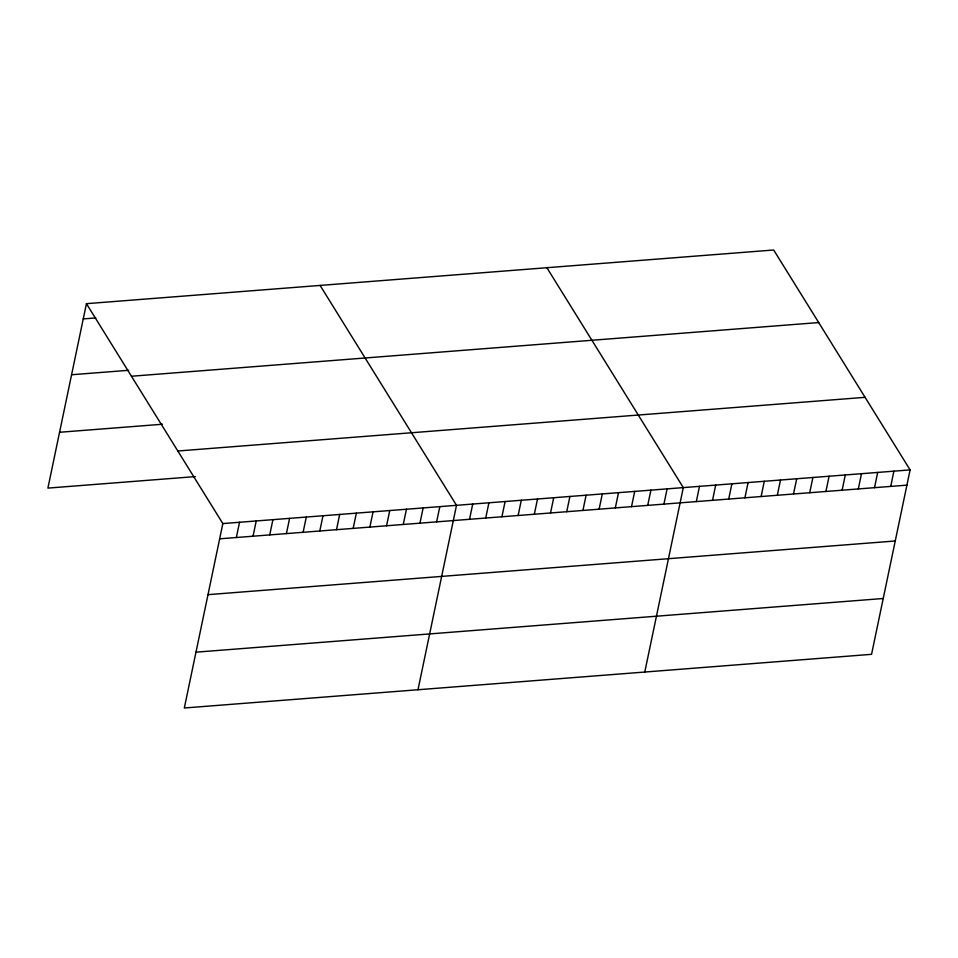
<?xml version="1.0" encoding="UTF-8"?>
<svg xmlns="http://www.w3.org/2000/svg" width="958" height="958" viewBox="0 0 958 958"><rect width="100%" height="100%" fill="white"/><g stroke="black" fill="none" stroke-linecap="round" stroke-linejoin="round"><path stroke-width="1.44" d="M86.436 303.674L222.843 523.571L184.319 707.998L871.564 654.326L910.1 469.899L773.681 250.002L86.436 303.674L47.9 488.101L195.336 476.593M236.351 537.522L239.536 522.266M253.044 536.217L256.229 520.96M269.737 534.911L272.922 519.655M286.418 533.606L289.603 518.35M303.111 532.301L306.297 517.057M319.804 530.995L322.99 515.751M336.498 529.702L339.683 514.446M353.179 528.397L356.376 513.141M369.872 527.092L373.057 511.835M386.565 525.786L389.75 510.53M403.258 524.481L406.443 509.237M419.951 523.176L423.137 507.932M436.632 521.87L439.818 506.626M417.987 689.76L456.511 505.321L320.092 285.424M469.528 519.308L472.713 504.052M485.73 518.038L488.915 502.794M501.92 516.781L505.106 501.525M518.122 515.512L521.308 500.256M534.324 514.242L537.51 498.998M550.527 512.985L553.712 497.729M566.729 511.716L569.914 496.46M582.919 510.446L586.104 495.202M599.121 509.189L602.307 493.933M615.323 507.92L618.509 492.663M631.526 506.65L634.711 491.406M647.716 505.393L650.913 490.137M663.918 504.124L667.103 488.879M644.782 672.037L683.305 487.61L546.886 267.713M696.322 501.597L699.508 486.341M712.524 500.327L715.71 485.083M728.715 499.058L731.9 483.814M744.917 497.801L748.102 482.545M761.119 496.531L764.304 481.287M777.321 495.274L780.507 480.018M793.511 494.005L796.709 478.749M809.714 492.735L812.899 477.491M825.916 491.478L829.101 476.222M842.118 490.209L845.303 474.952M858.32 488.939L861.505 473.695M874.51 487.682L877.696 472.426M890.712 486.413L893.898 471.156M83.238 318.918L95.764 317.948M71.587 374.746L128.612 370.303M131.45 376.243L818.707 322.559M59.564 432.274L162.489 424.238M177.829 451.002L865.086 397.331M222.843 523.571L910.1 469.899M219.657 538.815L906.915 485.143M207.994 594.655L895.251 540.983M195.983 652.17L883.228 598.499"/></g></svg>
